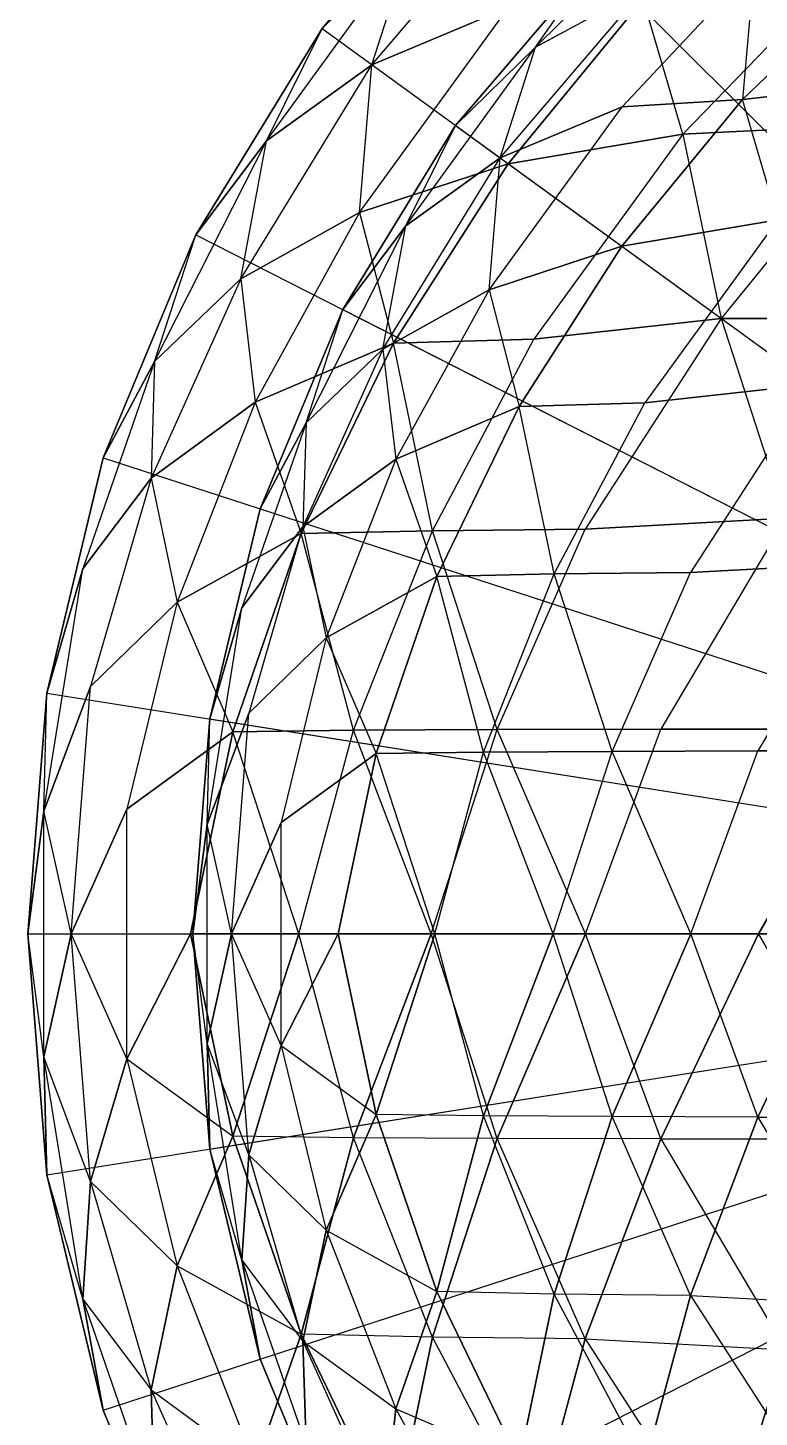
# Model space of a CAD drawing. Extents: x -140 to 778, y -205 to 202.
# Drawn here: x 254.1 to 285.5, y -159.3 to -99.6 of the extents above; entities that cross this region are included whole.
import ezdxf

# ---------------------------------------------------------------- set-up
doc = ezdxf.new("R2010")
doc.units = 0
doc.layers.add('L1', color=7, linetype='CONTINUOUS')

msp = doc.modelspace()

# ---------------------------------------------------------------- linework, layer by layer
at = {"layer": 'L1'}
for points, invisible_edges in [([(290.210388, -79.573059, -37.291519), (281.357422, -84.998177, -37.291515), (320.250183, -138.52951, -37.291508)], 136), ([(281.357422, -84.998177, -37.291515), (273.462097, -91.741409, -37.291515), (320.250183, -138.52951, -37.291508)], 136), ([(285.524475, -90.733673, -33.227837), (278.475098, -96.754417, -33.227837), (320.250183, -138.52951, -37.330921)], 136), ([(270.569366, -95.87088, -40.618904), (266.718872, -99.636719, -37.291515), (273.462097, -91.741409, -37.291515)], 8), ([(273.462097, -91.741409, -37.291515), (266.718872, -99.636719, -37.291515), (320.250183, -138.52951, -37.291508)], 136), ([(274.727966, -98.729179, -46.699226), (268.861908, -101.193726, -43.781261), (275.863129, -92.993042, -43.695049)], 8), ([(268.861908, -101.193726, -43.781261), (270.569366, -95.87088, -40.618904), (275.863129, -92.993042, -43.695049)], 8), ([(280.618866, -97.871941, -39.631367), (275.892303, -100.441452, -36.555222), (282.608246, -93.751518, -36.469513)], 8), ([(275.892303, -100.441452, -36.555222), (278.475098, -96.754417, -33.227837), (282.608246, -93.751518, -36.469513)], 8), ([(268.861908, -101.193726, -43.781261), (264.327209, -104.462448, -40.6189), (270.569366, -95.87088, -40.618904)], 8), ([(264.327209, -104.462448, -40.6189), (266.718872, -99.636719, -37.291515), (270.569366, -95.87088, -40.618904)], 8), ([(275.892303, -100.441452, -36.555222), (272.454346, -103.803802, -33.227837), (278.475098, -96.754417, -33.227837)], 8), ([(278.475098, -96.754417, -33.227837), (272.454346, -103.803802, -33.227837), (320.250183, -138.52951, -37.330921)], 136), ([(280.618866, -97.871941, -39.631367), (285.286377, -96.943069, -42.327366), (279.605347, -102.993492, -42.635548)], 8), ([(285.286377, -96.943069, -42.327366), (284.771851, -102.67894, -45.291622), (279.605347, -102.993492, -42.635548)], 8), ([(285.286377, -96.943069, -42.327366), (290.629486, -97.053375, -44.944477), (284.771851, -102.67894, -45.291622)], 8), ([(292.077606, -101.877197, -47.653828), (284.771851, -102.67894, -45.291622), (290.629486, -97.053375, -44.944477)], 8), ([(279.605347, -102.993492, -42.635548), (274.367798, -105.193985, -39.717583), (280.618866, -97.871941, -39.631367)], 8), ([(274.367798, -105.193985, -39.717583), (275.892303, -100.441452, -36.555222), (280.618866, -97.871941, -39.631367)], 8), ([(282.218048, -104.171028, -51.94437), (280.514465, -98.376877, -49.355301), (288.69693, -97.47892, -51.717506)], 8), ([(290.658813, -103.742744, -54.056179), (282.218048, -104.171028, -51.94437), (288.69693, -97.47892, -51.717506)], 8), ([(282.218048, -104.171028, -51.94437), (274.713715, -105.445328, -49.471756), (280.514465, -98.376877, -49.355301)], 8), ([(274.727966, -98.729179, -46.699226), (280.514465, -98.376877, -49.355301), (274.713715, -105.445328, -49.471756)], 8), ([(274.713715, -105.445328, -49.471756), (268.330688, -107.534271, -46.699226), (274.727966, -98.729179, -46.699226)], 8), ([(268.330688, -107.534271, -46.699226), (268.861908, -101.193726, -43.781261), (274.727966, -98.729179, -46.699226)], 8), ([(264.327209, -104.462448, -40.6189), (261.293762, -108.489693, -37.291515), (266.718872, -99.636719, -37.291515)], 8), ([(266.718872, -99.636719, -37.291515), (261.293762, -108.489693, -37.291515), (320.250183, -138.52951, -37.291508)], 136), ([(274.367798, -105.193985, -39.717583), (270.31897, -108.112488, -36.555222), (275.892303, -100.441452, -36.555222)], 8), ([(270.31897, -108.112488, -36.555222), (272.454346, -103.803802, -33.227837), (275.892303, -100.441452, -36.555222)], 8), ([(268.330688, -107.534271, -46.699226), (263.226074, -110.386421, -43.695045), (268.861908, -101.193726, -43.781261)], 8), ([(263.226074, -110.386421, -43.695045), (264.327209, -104.462448, -40.6189), (268.861908, -101.193726, -43.781261)], 8), ([(286.292908, -107.852287, -47.880688), (284.771851, -102.67894, -45.291622), (292.077606, -101.877197, -47.653828)], 8), ([(279.592621, -108.990051, -45.408077), (273.893494, -110.855186, -42.635544), (279.605347, -102.993492, -42.635548)], 8), ([(273.893494, -110.855186, -42.635544), (274.367798, -105.193985, -39.717583), (279.605347, -102.993492, -42.635548)], 8), ([(286.292908, -107.852287, -47.880688), (279.592621, -108.990051, -45.408077), (284.771851, -102.67894, -45.291622)], 8), ([(279.605347, -102.993492, -42.635548), (284.771851, -102.67894, -45.291622), (279.592621, -108.990051, -45.408077)], 8), ([(270.31897, -108.112488, -36.555222), (267.610504, -111.708244, -33.227837), (272.454346, -103.803802, -33.227837)], 8), ([(272.454346, -103.803802, -33.227837), (267.610504, -111.708244, -33.227837), (320.250183, -138.52951, -37.330921)], 136), ([(282.218048, -104.171028, -51.94437), (290.658813, -103.742744, -54.056179), (283.856812, -112.088165, -54.281895)], 8), ([(290.658813, -103.742744, -54.056179), (292.881073, -112.081314, -56.243362), (283.856812, -112.088165, -54.281895)], 8), ([(274.713715, -105.445328, -49.471756), (282.218048, -104.171028, -51.94437), (275.82074, -112.97612, -51.944366)], 8), ([(282.218048, -104.171028, -51.94437), (283.856812, -112.088165, -54.281895), (275.82074, -112.97612, -51.944366)], 8), ([(263.226074, -110.386421, -43.695045), (259.525604, -113.931541, -40.533192), (264.327209, -104.462448, -40.6189)], 8), ([(259.525604, -113.931541, -40.533192), (261.293762, -108.489693, -37.291515), (264.327209, -104.462448, -40.6189)], 8), ([(268.330688, -107.534271, -46.699226), (274.713715, -105.445328, -49.471756), (269.783752, -113.146416, -49.355297)], 8), ([(273.893494, -110.855186, -42.635544), (269.335785, -113.401749, -39.631367), (274.367798, -105.193985, -39.717583)], 8), ([(269.335785, -113.401749, -39.631367), (270.31897, -108.112488, -36.555222), (274.367798, -105.193985, -39.717583)], 8), ([(275.82074, -112.97612, -51.944366), (269.783752, -113.146416, -49.355297), (274.713715, -105.445328, -49.471756)], 8), ([(263.226074, -110.386421, -43.695045), (268.330688, -107.534271, -46.699226), (263.852081, -115.679665, -46.391045)], 8), ([(268.330688, -107.534271, -46.699226), (269.783752, -113.146416, -49.355297), (263.852081, -115.679665, -46.391045)], 8), ([(279.592621, -108.990051, -45.408077), (286.292908, -107.852287, -47.880688), (280.581055, -115.713982, -47.880688)], 8), ([(286.292908, -107.852287, -47.880688), (287.756104, -114.921165, -50.218212), (280.581055, -115.713982, -47.880688)], 8), ([(259.525604, -113.931541, -40.533192), (257.320343, -118.082352, -37.291515), (261.293762, -108.489693, -37.291515)], 8), ([(261.293762, -108.489693, -37.291515), (257.320343, -118.082352, -37.291515), (320.250183, -138.52951, -37.291508)], 136), ([(269.335785, -113.401749, -39.631367), (266.031799, -116.567039, -36.469509), (270.31897, -108.112488, -36.555222)], 8), ([(266.031799, -116.567039, -36.469509), (267.610504, -111.708244, -33.227837), (270.31897, -108.112488, -36.555222)], 8), ([(273.893494, -110.855186, -42.635544), (279.592621, -108.990051, -45.408077), (275.190857, -115.866028, -45.291618)], 8), ([(280.581055, -115.713982, -47.880688), (275.190857, -115.866028, -45.291618), (279.592621, -108.990051, -45.408077)], 8), ([(259.525604, -113.931541, -40.533192), (263.226074, -110.386421, -43.695045), (259.378754, -118.943359, -43.247036)], 8), ([(263.226074, -110.386421, -43.695045), (263.852081, -115.679665, -46.391045), (259.378754, -118.943359, -43.247036)], 8), ([(269.335785, -113.401749, -39.631367), (273.893494, -110.855186, -42.635544), (269.894745, -118.127861, -42.327366)], 8), ([(273.893494, -110.855186, -42.635544), (275.190857, -115.866028, -45.291618), (269.894745, -118.127861, -42.327366)], 8), ([(266.031799, -116.567039, -36.469509), (264.062805, -120.273117, -33.227833), (267.610504, -111.708244, -33.227837)], 8), ([(267.610504, -111.708244, -33.227837), (264.062805, -120.273117, -33.227833), (320.250183, -138.52951, -37.330921)], 136), ([(275.82074, -112.97612, -51.944366), (283.856812, -112.088165, -54.281895), (278.021759, -121.136124, -54.056179)], 8), ([(283.856812, -112.088165, -54.281895), (286.638947, -120.672874, -56.243366), (278.021759, -121.136124, -54.056179)], 8), ([(283.856812, -112.088165, -54.281895), (292.881073, -112.081314, -56.243362), (286.638947, -120.672874, -56.243366)], 8), ([(263.852081, -115.679665, -46.391045), (269.783752, -113.146416, -49.355297), (265.818817, -121.332886, -49.008156)], 8), ([(271.458252, -121.205879, -51.717506), (265.818817, -121.332886, -49.008156), (269.783752, -113.146416, -49.355297)], 8), ([(271.458252, -121.205879, -51.717506), (269.783752, -113.146416, -49.355297), (275.82074, -112.97612, -51.944366)], 8), ([(278.021759, -121.136124, -54.056179), (271.458252, -121.205879, -51.717506), (275.82074, -112.97612, -51.944366)], 8), ([(257.320343, -118.082352, -37.291515), (259.525604, -113.931541, -40.533192), (256.439087, -122.841888, -40.010284)], 8), ([(259.525604, -113.931541, -40.533192), (259.378754, -118.943359, -43.247036), (256.439087, -122.841888, -40.010284)], 8), ([(266.031799, -116.567039, -36.469509), (269.335785, -113.401749, -39.631367), (265.900696, -121.041878, -39.183353)], 8), ([(269.335785, -113.401749, -39.631367), (269.894745, -118.127861, -42.327366), (265.900696, -121.041878, -39.183353)], 8), ([(280.581055, -115.713982, -47.880688), (287.756104, -114.921165, -50.218212), (282.546234, -122.999702, -49.992496)], 8), ([(287.756104, -114.921165, -50.218212), (290.240143, -122.586082, -52.179688), (282.546234, -122.999702, -49.992496)], 8), ([(259.378754, -118.943359, -43.247036), (263.852081, -115.679665, -46.391045), (260.49649, -124.280045, -45.901672)], 8), ([(263.852081, -115.679665, -46.391045), (265.818817, -121.332886, -49.008156), (260.49649, -124.280045, -45.901672)], 8), ([(276.685974, -123.061981, -47.653824), (275.190857, -115.866028, -45.291618), (280.581055, -115.713982, -47.880688)], 8), ([(282.546234, -122.999702, -49.992496), (276.685974, -123.061981, -47.653824), (280.581055, -115.713982, -47.880688)], 8), ([(269.894745, -118.127861, -42.327366), (275.190857, -115.866028, -45.291618), (271.650757, -123.175377, -44.944477)], 8), ([(276.685974, -123.061981, -47.653824), (271.650757, -123.175377, -44.944477), (275.190857, -115.866028, -45.291618)], 8), ([(264.062805, -120.273117, -33.227833), (266.031799, -116.567039, -36.469509), (263.27597, -124.522705, -35.946602)], 8), ([(266.031799, -116.567039, -36.469509), (265.900696, -121.041878, -39.183353), (263.27597, -124.522705, -35.946602)], 8), ([(256.439087, -122.841888, -40.010284), (254.896484, -128.178482, -37.291515), (257.320343, -118.082352, -37.291515)], 8), ([(257.320343, -118.082352, -37.291515), (254.896484, -128.178482, -37.291515), (320.250183, -138.52951, -37.291508)], 136), ([(265.900696, -121.041878, -39.183353), (269.894745, -118.127861, -42.327366), (266.898651, -125.80677, -41.837994)], 8), ([(269.894745, -118.127861, -42.327366), (271.650757, -123.175377, -44.944477), (266.898651, -125.80677, -41.837994)], 8), ([(256.439087, -122.841888, -40.010284), (259.378754, -118.943359, -43.247036), (256.778015, -127.901405, -42.677063)], 8), ([(259.378754, -118.943359, -43.247036), (260.49649, -124.280045, -45.901672), (256.778015, -127.901405, -42.677063)], 8), ([(263.27597, -124.522705, -35.946602), (261.898651, -129.287521, -33.227833), (264.062805, -120.273117, -33.227833)], 8), ([(264.062805, -120.273117, -33.227833), (261.898651, -129.287521, -33.227833), (320.250183, -138.52951, -37.330921)], 136), ([(263.27597, -124.522705, -35.946602), (265.900696, -121.041878, -39.183353), (263.578613, -129.040131, -38.613384)], 8), ([(265.900696, -121.041878, -39.183353), (266.898651, -125.80677, -41.837994), (263.578613, -129.040131, -38.613384)], 8), ([(274.242981, -129.742844, -53.656143), (271.458252, -121.205879, -51.717506), (278.021759, -121.136124, -54.056179)], 8), ([(281.262604, -129.724411, -55.755184), (274.242981, -129.742844, -53.656143), (278.021759, -121.136124, -54.056179)], 8), ([(278.021759, -121.136124, -54.056179), (286.638947, -120.672874, -56.243366), (281.262604, -129.724411, -55.755184)], 8), ([(286.638947, -120.672874, -56.243366), (290.520813, -129.724411, -57.758652), (281.262604, -129.724411, -55.755184)], 8), ([(260.49649, -124.280045, -45.901672), (265.818817, -121.332886, -49.008156), (262.894745, -129.84819, -48.436962)], 8), ([(268.067322, -129.780594, -51.203392), (262.894745, -129.84819, -48.436962), (265.818817, -121.332886, -49.008156)], 8), ([(268.067322, -129.780594, -51.203392), (265.818817, -121.332886, -49.008156), (271.458252, -121.205879, -51.717506)], 8), ([(274.242981, -129.742844, -53.656143), (268.067322, -129.780594, -51.203392), (271.458252, -121.205879, -51.717506)], 8), ([(256.778015, -127.901405, -42.677063), (254.775314, -133.25563, -40.081169), (256.439087, -122.841888, -40.010284)], 8), ([(254.775314, -133.25563, -40.081169), (254.896484, -128.178482, -37.291515), (256.439087, -122.841888, -40.010284)], 8), ([(282.546234, -122.999702, -49.992496), (290.240143, -122.586082, -52.179688), (285.439819, -130.667816, -51.691505)], 8), ([(290.240143, -122.586082, -52.179688), (293.706116, -130.667816, -53.694973), (285.439819, -130.667816, -51.691505)], 8), ([(266.898651, -125.80677, -41.837994), (271.650757, -123.175377, -44.944477), (269.039948, -130.778336, -44.373283)], 8), ([(273.658325, -130.717972, -47.139713), (269.039948, -130.778336, -44.373283), (271.650757, -123.175377, -44.944477)], 8), ([(273.658325, -130.717972, -47.139713), (271.650757, -123.175377, -44.944477), (276.685974, -123.061981, -47.653824)], 8), ([(279.172302, -130.684265, -49.592464), (273.658325, -130.717972, -47.139713), (276.685974, -123.061981, -47.653824)], 8), ([(279.172302, -130.684265, -49.592464), (276.685974, -123.061981, -47.653824), (282.546234, -122.999702, -49.992496)], 8), ([(285.439819, -130.667816, -51.691505), (279.172302, -130.684265, -49.592464), (282.546234, -122.999702, -49.992496)], 8), ([(256.778015, -127.901405, -42.677063), (260.49649, -124.280045, -45.901672), (258.330688, -133.164154, -45.240856)], 8), ([(260.49649, -124.280045, -45.901672), (262.894745, -129.84819, -48.436962), (258.330688, -133.164154, -45.240856)], 8), ([(263.578613, -129.040131, -38.613384), (261.790466, -133.820679, -36.01749), (263.27597, -124.522705, -35.946602)], 8), ([(261.790466, -133.820679, -36.01749), (261.898651, -129.287521, -33.227833), (263.27597, -124.522705, -35.946602)], 8), ([(263.578613, -129.040131, -38.613384), (266.898651, -125.80677, -41.837994), (264.964935, -133.739014, -41.177177)], 8), ([(266.898651, -125.80677, -41.837994), (269.039948, -130.778336, -44.373283), (264.964935, -133.739014, -41.177177)], 8), ([(254.775314, -133.25563, -40.081169), (254.081833, -138.529495, -37.291515), (254.896484, -128.178482, -37.291515)], 8), ([(254.896484, -128.178482, -37.291515), (254.081833, -138.529495, -37.291515), (320.250183, -138.52951, -37.291508)], 136), ([(255.943054, -138.529495, -42.74791), (254.775314, -133.25563, -40.081169), (256.778015, -127.901405, -42.677063)], 8), ([(258.330688, -133.164154, -45.240856), (255.943054, -138.529495, -42.74791), (256.778015, -127.901405, -42.677063)], 8), ([(261.790466, -133.820679, -36.01749), (261.171295, -138.529495, -33.227833), (261.898651, -129.287521, -33.227833)], 8), ([(261.898651, -129.287521, -33.227833), (261.171295, -138.529495, -33.227833), (320.250183, -138.52951, -37.330921)], 136), ([(262.833099, -138.529495, -38.684227), (261.790466, -133.820679, -36.01749), (263.578613, -129.040131, -38.613384)], 8), ([(264.964935, -133.739014, -41.177177), (262.833099, -138.529495, -38.684227), (263.578613, -129.040131, -38.613384)], 8), ([(258.330688, -133.164154, -45.240856), (262.894745, -129.84819, -48.436962), (261.067413, -138.52951, -47.652645)], 8), ([(265.715454, -138.52951, -50.412262), (261.067413, -138.52951, -47.652645), (262.894745, -129.84819, -48.436962)], 8), ([(265.715454, -138.52951, -50.412262), (262.894745, -129.84819, -48.436962), (268.067322, -129.780594, -51.203392)], 8), ([(271.406342, -138.52951, -52.920986), (265.715454, -138.52951, -50.412262), (268.067322, -129.780594, -51.203392)], 8), ([(271.406342, -138.52951, -52.920986), (268.067322, -129.780594, -51.203392), (274.242981, -129.742844, -53.656143)], 8), ([(278.031219, -138.52951, -55.130836), (271.406342, -138.52951, -52.920986), (274.242981, -129.742844, -53.656143)], 8), ([(278.031219, -138.52951, -55.130836), (274.242981, -129.742844, -53.656143), (281.262604, -129.724411, -55.755184)], 8), ([(285.463409, -138.52951, -56.999557), (278.031219, -138.52951, -55.130836), (281.262604, -129.724411, -55.755184)], 8), ([(281.262604, -129.724411, -55.755184), (290.520813, -129.724411, -57.758652), (285.463409, -138.52951, -56.999557)], 8), ([(293.560822, -138.52951, -58.491417), (285.463409, -138.52951, -56.999557), (290.520813, -129.724411, -57.758652)], 8), ([(276.639587, -138.52951, -48.857304), (273.658325, -130.717972, -47.139713), (279.172302, -130.684265, -49.592464)], 8), ([(282.554657, -138.52951, -51.067154), (276.639587, -138.52951, -48.857304), (279.172302, -130.684265, -49.592464)], 8), ([(282.554657, -138.52951, -51.067154), (279.172302, -130.684265, -49.592464), (285.439819, -130.667816, -51.691505)], 8), ([(289.190582, -138.52951, -52.935879), (282.554657, -138.52951, -51.067154), (285.439819, -130.667816, -51.691505)], 8), ([(285.439819, -130.667816, -51.691505), (293.706116, -130.667816, -53.694973), (289.190582, -138.52951, -52.935879)], 8), ([(264.964935, -133.739014, -41.177177), (269.039948, -130.778336, -44.373283), (267.408417, -138.529495, -43.588963)], 8), ([(271.558441, -138.52951, -46.348583), (267.408417, -138.529495, -43.588963), (269.039948, -130.778336, -44.373283)], 8), ([(271.558441, -138.52951, -46.348583), (269.039948, -130.778336, -44.373283), (273.658325, -130.717972, -47.139713)], 8), ([(276.639587, -138.52951, -48.857304), (271.558441, -138.52951, -46.348583), (273.658325, -130.717972, -47.139713)], 8), ([(254.775299, -143.803375, -40.081173), (254.081833, -138.529495, -37.291515), (254.775314, -133.25563, -40.081169)], 8), ([(255.943054, -138.529495, -42.74791), (254.775299, -143.803375, -40.081173), (254.775314, -133.25563, -40.081169)], 8), ([(258.330688, -143.894852, -45.24086), (255.943054, -138.529495, -42.74791), (258.330688, -133.164154, -45.240856)], 8), ([(261.067413, -138.52951, -47.652645), (258.330688, -143.894852, -45.24086), (258.330688, -133.164154, -45.240856)], 8), ([(261.790466, -143.238312, -36.01749), (261.171295, -138.529495, -33.227833), (261.790466, -133.820679, -36.01749)], 8), ([(262.833099, -138.529495, -38.684227), (261.790466, -143.238312, -36.01749), (261.790466, -133.820679, -36.01749)], 8), ([(264.964905, -143.319992, -41.177177), (262.833099, -138.529495, -38.684227), (264.964935, -133.739014, -41.177177)], 8), ([(267.408417, -138.529495, -43.588963), (264.964905, -143.319992, -41.177177), (264.964935, -133.739014, -41.177177)], 8), ([(254.775299, -143.803375, -40.081173), (254.896469, -148.880508, -37.291512), (254.081833, -138.529495, -37.291515)], 8), ([(254.081833, -138.529495, -37.291515), (254.896469, -148.880508, -37.291512), (320.250183, -138.52951, -37.291508)], 136), ([(256.778015, -149.157593, -42.677059), (254.775299, -143.803375, -40.081173), (255.943054, -138.529495, -42.74791)], 8), ([(254.896469, -148.880508, -37.291512), (257.320343, -158.976654, -37.291512), (320.250183, -138.52951, -37.291508)], 136), ([(258.330688, -143.894852, -45.24086), (256.778015, -149.157593, -42.677059), (255.943054, -138.529495, -42.74791)], 8), ([(257.320343, -158.976654, -37.291512), (261.293732, -168.569305, -37.291512), (320.250183, -138.52951, -37.291508)], 136), ([(258.330688, -143.894852, -45.24086), (261.067413, -138.52951, -47.652645), (262.894745, -147.210815, -48.436962)], 8), ([(265.715454, -138.52951, -50.412262), (262.894745, -147.210815, -48.436962), (261.067413, -138.52951, -47.652645)], 8), ([(261.790466, -143.238312, -36.01749), (261.898651, -147.771469, -33.227833), (261.171295, -138.529495, -33.227833)], 8), ([(261.171295, -138.529495, -33.227833), (261.898651, -147.771469, -33.227833), (320.250183, -138.52951, -37.330921)], 136), ([(261.293732, -168.569305, -37.291512), (266.718842, -177.422287, -37.291508), (320.250183, -138.52951, -37.291508)], 136), ([(263.578583, -148.018875, -38.61338), (261.790466, -143.238312, -36.01749), (262.833099, -138.529495, -38.684227)], 8), ([(261.898651, -147.771469, -33.227833), (264.062805, -156.785873, -33.227833), (320.250183, -138.52951, -37.330921)], 136), ([(264.964905, -143.319992, -41.177177), (263.578583, -148.018875, -38.61338), (262.833099, -138.529495, -38.684227)], 8), ([(268.067322, -147.278427, -51.203388), (262.894745, -147.210815, -48.436962), (265.715454, -138.52951, -50.412262)], 8), ([(264.062805, -156.785873, -33.227833), (267.610504, -165.350754, -33.227829), (320.250183, -138.52951, -37.330921)], 136), ([(264.964905, -143.319992, -41.177177), (267.408417, -138.529495, -43.588963), (269.039948, -146.28067, -44.37328)], 8), ([(271.406342, -138.52951, -52.920986), (268.067322, -147.278427, -51.203388), (265.715454, -138.52951, -50.412262)], 8), ([(266.718842, -177.422287, -37.291508), (273.462067, -185.317596, -37.291508), (320.250183, -138.52951, -37.291508)], 136), ([(271.558441, -138.52951, -46.348583), (269.039948, -146.28067, -44.37328), (267.408417, -138.529495, -43.588963)], 8), ([(267.610504, -165.350754, -33.227829), (272.454346, -173.255203, -33.227829), (320.250183, -138.52951, -37.330921)], 136), ([(274.242981, -147.316162, -53.656143), (268.067322, -147.278427, -51.203388), (271.406342, -138.52951, -52.920986)], 8), ([(273.658325, -146.341034, -47.139709), (269.039948, -146.28067, -44.37328), (271.558441, -138.52951, -46.348583)], 8), ([(278.031219, -138.52951, -55.130836), (274.242981, -147.316162, -53.656143), (271.406342, -138.52951, -52.920986)], 8), ([(276.639587, -138.52951, -48.857304), (273.658325, -146.341034, -47.139709), (271.558441, -138.52951, -46.348583)], 8), ([(272.454346, -173.255203, -33.227829), (278.475067, -180.304581, -33.227829), (320.250183, -138.52951, -37.330921)], 136), ([(273.462067, -185.317596, -37.291508), (281.357391, -192.060837, -37.291508), (320.250183, -138.52951, -37.291508)], 136), ([(279.172302, -146.374741, -49.592461), (273.658325, -146.341034, -47.139709), (276.639587, -138.52951, -48.857304)], 8), ([(281.262604, -147.33461, -55.755184), (274.242981, -147.316162, -53.656143), (278.031219, -138.52951, -55.130836)], 8), ([(282.554657, -138.52951, -51.067154), (279.172302, -146.374741, -49.592461), (276.639587, -138.52951, -48.857304)], 8), ([(285.463409, -138.52951, -56.999557), (281.262604, -147.33461, -55.755184), (278.031219, -138.52951, -55.130836)], 8), ([(278.475067, -180.304581, -33.227829), (285.524445, -186.325333, -33.227829), (320.250183, -138.52951, -37.330921)], 136), ([(285.439819, -146.391205, -51.691502), (279.172302, -146.374741, -49.592461), (282.554657, -138.52951, -51.067154)], 8), ([(281.262604, -147.33461, -55.755184), (285.463409, -138.52951, -56.999557), (290.520813, -147.33461, -57.758652)], 8), ([(281.357391, -192.060837, -37.291508), (290.210358, -197.485947, -37.291508), (320.250183, -138.52951, -37.291508)], 136), ([(289.190582, -138.52951, -52.935879), (285.439819, -146.391205, -51.691502), (282.554657, -138.52951, -51.067154)], 8), ([(285.439819, -146.391205, -51.691502), (289.190582, -138.52951, -52.935879), (293.706116, -146.391205, -53.694969)], 8), ([(293.560822, -138.52951, -58.491417), (290.520813, -147.33461, -57.758652), (285.463409, -138.52951, -56.999557)], 8), ([(263.578583, -148.018875, -38.61338), (263.27597, -152.536301, -35.946602), (261.790466, -143.238312, -36.01749)], 8), ([(263.27597, -152.536301, -35.946602), (261.898651, -147.771469, -33.227833), (261.790466, -143.238312, -36.01749)], 8), ([(256.778015, -149.157593, -42.677059), (256.439087, -154.217117, -40.010281), (254.775299, -143.803375, -40.081173)], 8), ([(256.439087, -154.217117, -40.010281), (254.896469, -148.880508, -37.291512), (254.775299, -143.803375, -40.081173)], 8), ([(263.578583, -148.018875, -38.61338), (264.964905, -143.319992, -41.177177), (266.898651, -151.252243, -41.837994)], 8), ([(264.964905, -143.319992, -41.177177), (269.039948, -146.28067, -44.37328), (266.898651, -151.252243, -41.837994)], 8), ([(256.778015, -149.157593, -42.677059), (258.330688, -143.894852, -45.24086), (260.49649, -152.778961, -45.901672)], 8), ([(258.330688, -143.894852, -45.24086), (262.894745, -147.210815, -48.436962), (260.49649, -152.778961, -45.901672)], 8), ([(266.898651, -151.252243, -41.837994), (269.039948, -146.28067, -44.37328), (271.650726, -153.883636, -44.944473)], 8), ([(273.658325, -146.341034, -47.139709), (271.650726, -153.883636, -44.944473), (269.039948, -146.28067, -44.37328)], 8), ([(276.685944, -153.997025, -47.65382), (271.650726, -153.883636, -44.944473), (273.658325, -146.341034, -47.139709)], 8), ([(279.172302, -146.374741, -49.592461), (276.685944, -153.997025, -47.65382), (273.658325, -146.341034, -47.139709)], 8), ([(282.546234, -154.059311, -49.992493), (276.685944, -153.997025, -47.65382), (279.172302, -146.374741, -49.592461)], 8), ([(285.439819, -146.391205, -51.691502), (282.546234, -154.059311, -49.992493), (279.172302, -146.374741, -49.592461)], 8), ([(282.546234, -154.059311, -49.992493), (285.439819, -146.391205, -51.691502), (290.240143, -154.472931, -52.17968)], 8), ([(285.439819, -146.391205, -51.691502), (293.706116, -146.391205, -53.694969), (290.240143, -154.472931, -52.17968)], 8), ([(260.49649, -152.778961, -45.901672), (262.894745, -147.210815, -48.436962), (265.818817, -155.72612, -49.008152)], 8), ([(268.067322, -147.278427, -51.203388), (265.818817, -155.72612, -49.008152), (262.894745, -147.210815, -48.436962)], 8), ([(271.458252, -155.853134, -51.717503), (265.818817, -155.72612, -49.008152), (268.067322, -147.278427, -51.203388)], 8), ([(274.242981, -147.316162, -53.656143), (271.458252, -155.853134, -51.717503), (268.067322, -147.278427, -51.203388)], 8), ([(278.021759, -155.922897, -54.056175), (271.458252, -155.853134, -51.717503), (274.242981, -147.316162, -53.656143)], 8), ([(281.262604, -147.33461, -55.755184), (278.021759, -155.922897, -54.056175), (274.242981, -147.316162, -53.656143)], 8), ([(278.021759, -155.922897, -54.056175), (281.262604, -147.33461, -55.755184), (286.638947, -156.386139, -56.243362)], 8), ([(281.262604, -147.33461, -55.755184), (290.520813, -147.33461, -57.758652), (286.638947, -156.386139, -56.243362)], 8), ([(263.27597, -152.536301, -35.946602), (264.062805, -156.785873, -33.227833), (261.898651, -147.771469, -33.227833)], 8), ([(263.27597, -152.536301, -35.946602), (263.578583, -148.018875, -38.61338), (265.900696, -156.01712, -39.18335)], 8), ([(263.578583, -148.018875, -38.61338), (266.898651, -151.252243, -41.837994), (265.900696, -156.01712, -39.18335)], 8), ([(256.439087, -154.217117, -40.010281), (257.320343, -158.976654, -37.291512), (254.896469, -148.880508, -37.291512)], 8), ([(256.439087, -154.217117, -40.010281), (256.778015, -149.157593, -42.677059), (259.378754, -158.115646, -43.247032)], 8), ([(256.778015, -149.157593, -42.677059), (260.49649, -152.778961, -45.901672), (259.378754, -158.115646, -43.247032)], 8), ([(265.900696, -156.01712, -39.18335), (266.898651, -151.252243, -41.837994), (269.894714, -158.931152, -42.327362)], 8), ([(266.898651, -151.252243, -41.837994), (271.650726, -153.883636, -44.944473), (269.894714, -158.931152, -42.327362)], 8), ([(259.378754, -158.115646, -43.247032), (260.49649, -152.778961, -45.901672), (263.852081, -161.379349, -46.391041)], 8), ([(260.49649, -152.778961, -45.901672), (265.818817, -155.72612, -49.008152), (263.852081, -161.379349, -46.391041)], 8), ([(264.062805, -156.785873, -33.227833), (263.27597, -152.536301, -35.946602), (266.031769, -160.491959, -36.469505)], 8), ([(263.27597, -152.536301, -35.946602), (265.900696, -156.01712, -39.18335), (266.031769, -160.491959, -36.469505)], 8), ([(269.894714, -158.931152, -42.327362), (271.650726, -153.883636, -44.944473), (275.190857, -161.192978, -45.291615)], 8), ([(276.685944, -153.997025, -47.65382), (275.190857, -161.192978, -45.291615), (271.650726, -153.883636, -44.944473)], 8), ([(257.320343, -158.976654, -37.291512), (256.439087, -154.217117, -40.010281), (259.525574, -163.127457, -40.533188)], 8), ([(256.439087, -154.217117, -40.010281), (259.378754, -158.115646, -43.247032), (259.525574, -163.127457, -40.533188)], 8), ([(280.581024, -161.345032, -47.880684), (275.190857, -161.192978, -45.291615), (276.685944, -153.997025, -47.65382)], 8), ([(282.546234, -154.059311, -49.992493), (280.581024, -161.345032, -47.880684), (276.685944, -153.997025, -47.65382)], 8), ([(280.581024, -161.345032, -47.880684), (282.546234, -154.059311, -49.992493), (287.756073, -162.137848, -50.218208)], 8), ([(282.546234, -154.059311, -49.992493), (290.240143, -154.472931, -52.17968), (287.756073, -162.137848, -50.218208)], 8), ([(263.852081, -161.379349, -46.391041), (265.818817, -155.72612, -49.008152), (269.783752, -163.912598, -49.355293)], 8), ([(271.458252, -155.853134, -51.717503), (269.783752, -163.912598, -49.355293), (265.818817, -155.72612, -49.008152)], 8), ([(266.031769, -160.491959, -36.469505), (265.900696, -156.01712, -39.18335), (269.335785, -163.657257, -39.631363)], 8), ([(265.900696, -156.01712, -39.18335), (269.894714, -158.931152, -42.327362), (269.335785, -163.657257, -39.631363)], 8), ([(275.82074, -164.082886, -51.944363), (269.783752, -163.912598, -49.355293), (271.458252, -155.853134, -51.717503)], 8), ([(278.021759, -155.922897, -54.056175), (275.82074, -164.082886, -51.944363), (271.458252, -155.853134, -51.717503)], 8), ([(275.82074, -164.082886, -51.944363), (278.021759, -155.922897, -54.056175), (283.856812, -164.970856, -54.281887)], 8), ([(278.021759, -155.922897, -54.056175), (286.638947, -156.386139, -56.243362), (283.856812, -164.970856, -54.281887)], 8), ([(266.031769, -160.491959, -36.469505), (267.610504, -165.350754, -33.227829), (264.062805, -156.785873, -33.227833)], 8), ([(283.856812, -164.970856, -54.281887), (286.638947, -156.386139, -56.243362), (292.881073, -164.977707, -56.243362)], 8), ([(259.525574, -163.127457, -40.533188), (259.378754, -158.115646, -43.247032), (263.226074, -166.672592, -43.695042)], 8), ([(259.378754, -158.115646, -43.247032), (263.852081, -161.379349, -46.391041), (263.226074, -166.672592, -43.695042)], 8), ([(259.525574, -163.127457, -40.533188), (261.293732, -168.569305, -37.291512), (257.320343, -158.976654, -37.291512)], 8), ([(269.335785, -163.657257, -39.631363), (269.894714, -158.931152, -42.327362), (273.893463, -166.203812, -42.63554)], 8), ([(269.894714, -158.931152, -42.327362), (275.190857, -161.192978, -45.291615), (273.893463, -166.203812, -42.63554)], 8)]:
    msp.add_3dface(points, dxfattribs=dict(at, invisible_edges=invisible_edges))

doc.saveas('drawing.dxf')
